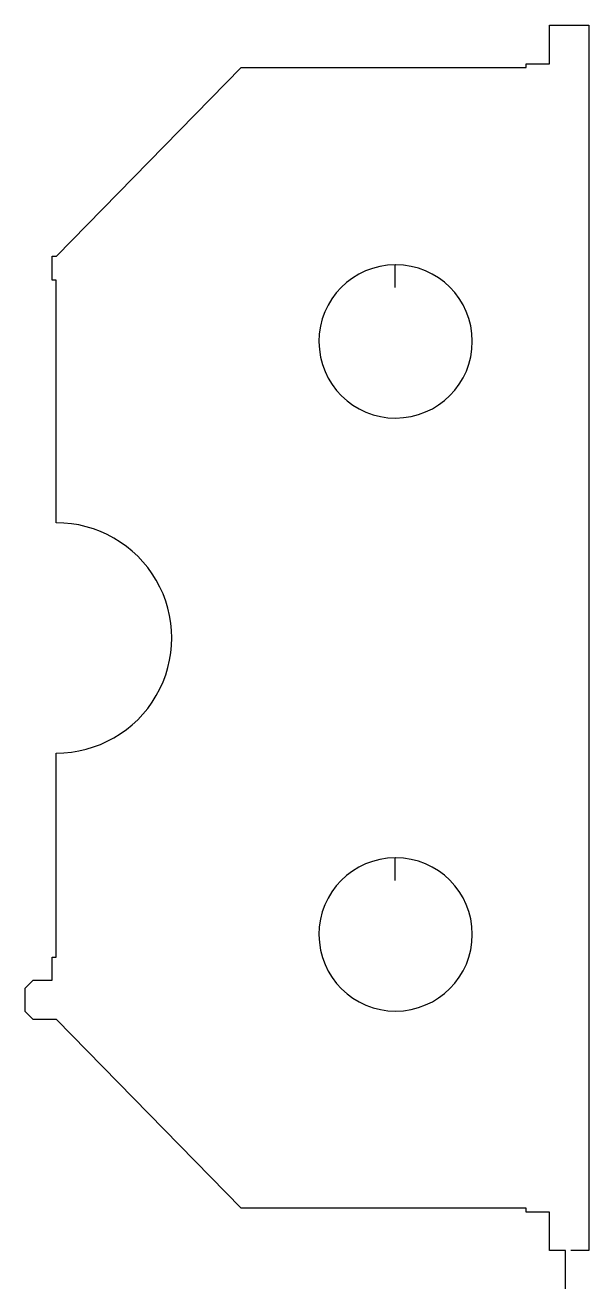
# Model space of a CAD drawing. Extents: x 76 to 149, y 10 to 174.
import ezdxf

# ---------------------------------------------------------------- set-up
doc = ezdxf.new("R2010")
doc.units = 0

msp = doc.modelspace()

# ---------------------------------------------------------------- linework, layer by layer
for p, q in [((143.75, 169.05), (143.75, 174.05)), ((143.75, 174.05), (148.85, 174.05)), ((148.85, 174.05), (148.85, 14.95)), ((140.75, 168.55), (140.75, 169.05)), ((140.75, 169.05), (143.75, 169.05)), ((79.78, 144.05), (103.78, 168.55)), ((103.78, 168.55), (140.75, 168.55)), ((79.25, 140.95), (79.25, 144.05)), ((79.25, 144.05), (79.78, 144.05)), ((123.75, 140), (123.75, 142.95)), ((79.75, 140.95), (79.25, 140.95)), ((79.75, 109.45), (79.75, 140.95)), ((79.75, 53.05), (79.75, 79.55)), ((123.75, 63), (123.75, 65.95)), ((79.25, 50.05), (79.25, 53.05)), ((79.25, 53.05), (79.75, 53.05)), ((75.75, 49.02), (76.78, 50.05)), ((76.78, 50.05), (79.25, 50.05)), ((75.75, 45.98), (75.75, 49.02)), ((76.78, 44.95), (75.75, 45.98)), ((79.78, 44.95), (76.78, 44.95)), ((103.78, 20.45), (79.78, 44.95)), ((140.75, 20.45), (103.78, 20.45)), ((140.75, 19.95), (140.75, 20.45)), ((143.75, 19.95), (140.75, 19.95)), ((143.75, 14.95), (143.75, 19.95)), ((145.83, 14.95), (143.75, 14.95)), ((145.83, 10), (145.83, 14.95)), ((148.85, 14.95), (146.53, 14.95))]:
    msp.add_line(p, q)
for centre, radius, start, end in [((123.8, 133), 9.95, 90.2879, 90), ((79.8, 94.5), 14.95, 269.8084, 90.1916), ((123.8, 56), 9.95, 90.2879, 90)]:
    msp.add_arc(centre, radius, start, end)

doc.saveas('drawing.dxf')
